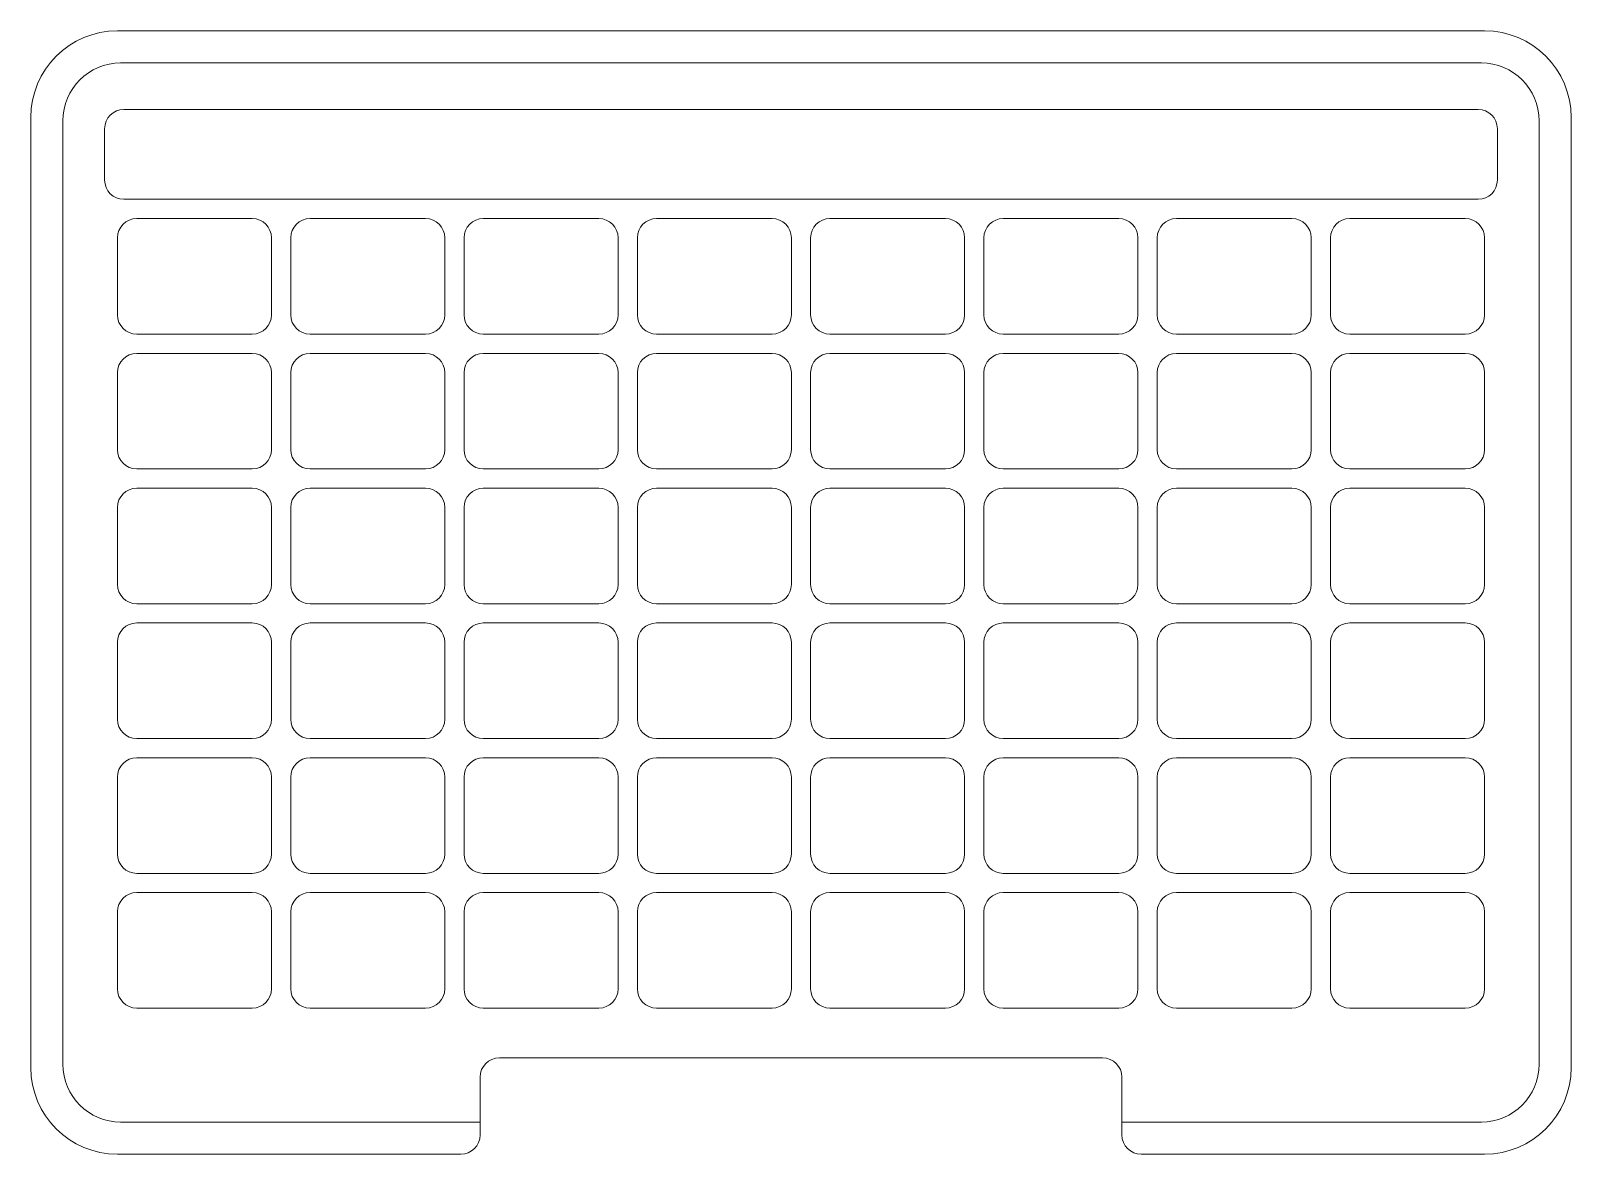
# Model space of a CAD drawing. Header units: millimetres. Extents: x -120 to 120, y -88 to 88.
import ezdxf

# ---------------------------------------------------------------- set-up
doc = ezdxf.new("R2010")
doc.units = ezdxf.units.MM

msp = doc.modelspace()

# ---------------------------------------------------------------- linework, layer by layer
at = {"color": 7, "linetype": 'Continuous', "lineweight": 15}
for p, q in [((106.5, 87.5), (-106.5, 87.5)), ((106, 82.5), (-106, 82.5)), ((105.5, 75.25), (-105.5, 75.25)), ((-120, 74), (-120, -74)), ((-115, 73.5), (-115, -73.5)), ((-108.5, 72.25), (-108.5, 64.25)), ((108.5, 64.25), (108.5, 72.25)), ((115, -73.5), (115, 73.5)), ((120, -74), (120, 74)), ((-105.5, 61.25), (105.5, 61.25)), ((-85.5, 58.25), (-103.5, 58.25)), ((-58.5, 58.25), (-76.5, 58.25)), ((-31.5, 58.25), (-49.5, 58.25)), ((-4.5, 58.25), (-22.5, 58.25)), ((4.5, 58.25), (22.5, 58.25)), ((31.5, 58.25), (49.5, 58.25)), ((58.5, 58.25), (76.5, 58.25)), ((85.5, 58.25), (103.5, 58.25)), ((-106.5, 55.25), (-106.5, 43.25)), ((-82.5, 43.25), (-82.5, 55.25)), ((-79.5, 55.25), (-79.5, 43.25)), ((-55.5, 43.25), (-55.5, 55.25)), ((-52.5, 55.25), (-52.5, 43.25)), ((-28.5, 43.25), (-28.5, 55.25)), ((-25.5, 55.25), (-25.5, 43.25)), ((-1.5, 43.25), (-1.5, 55.25)), ((1.5, 43.25), (1.5, 55.25)), ((25.5, 55.25), (25.5, 43.25)), ((28.5, 43.25), (28.5, 55.25)), ((52.5, 55.25), (52.5, 43.25)), ((55.5, 43.25), (55.5, 55.25)), ((79.5, 55.25), (79.5, 43.25)), ((82.5, 43.25), (82.5, 55.25)), ((106.5, 55.25), (106.5, 43.25)), ((-103.5, 40.25), (-85.5, 40.25)), ((-76.5, 40.25), (-58.5, 40.25)), ((-49.5, 40.25), (-31.5, 40.25)), ((-22.5, 40.25), (-4.5, 40.25)), ((22.5, 40.25), (4.5, 40.25)), ((49.5, 40.25), (31.5, 40.25)), ((76.5, 40.25), (58.5, 40.25)), ((103.5, 40.25), (85.5, 40.25)), ((-85.5, 37.25), (-103.5, 37.25)), ((-58.5, 37.25), (-76.5, 37.25)), ((-31.5, 37.25), (-49.5, 37.25)), ((-4.5, 37.25), (-22.5, 37.25)), ((4.5, 37.25), (22.5, 37.25)), ((31.5, 37.25), (49.5, 37.25)), ((58.5, 37.25), (76.5, 37.25)), ((85.5, 37.25), (103.5, 37.25)), ((-106.5, 34.25), (-106.5, 22.25)), ((-82.5, 22.25), (-82.5, 34.25)), ((-79.5, 34.25), (-79.5, 22.25)), ((-55.5, 22.25), (-55.5, 34.25)), ((-52.5, 34.25), (-52.5, 22.25)), ((-28.5, 22.25), (-28.5, 34.25)), ((-25.5, 34.25), (-25.5, 22.25)), ((-1.5, 22.25), (-1.5, 34.25)), ((1.5, 22.25), (1.5, 34.25)), ((25.5, 34.25), (25.5, 22.25)), ((28.5, 22.25), (28.5, 34.25)), ((52.5, 34.25), (52.5, 22.25)), ((55.5, 22.25), (55.5, 34.25)), ((79.5, 34.25), (79.5, 22.25)), ((82.5, 22.25), (82.5, 34.25)), ((106.5, 34.25), (106.5, 22.25)), ((-103.5, 19.25), (-85.5, 19.25)), ((-76.5, 19.25), (-58.5, 19.25)), ((-49.5, 19.25), (-31.5, 19.25)), ((-22.5, 19.25), (-4.5, 19.25)), ((22.5, 19.25), (4.5, 19.25)), ((49.5, 19.25), (31.5, 19.25)), ((76.5, 19.25), (58.5, 19.25)), ((103.5, 19.25), (85.5, 19.25)), ((-85.5, 16.25), (-103.5, 16.25)), ((-58.5, 16.25), (-76.5, 16.25)), ((-31.5, 16.25), (-49.5, 16.25)), ((-4.5, 16.25), (-22.5, 16.25)), ((4.5, 16.25), (22.5, 16.25)), ((31.5, 16.25), (49.5, 16.25)), ((58.5, 16.25), (76.5, 16.25)), ((85.5, 16.25), (103.5, 16.25)), ((-106.5, 13.25), (-106.5, 1.25)), ((-82.5, 1.25), (-82.5, 13.25)), ((-79.5, 13.25), (-79.5, 1.25)), ((-55.5, 1.25), (-55.5, 13.25)), ((-52.5, 13.25), (-52.5, 1.25)), ((-28.5, 1.25), (-28.5, 13.25)), ((-25.5, 13.25), (-25.5, 1.25)), ((-1.5, 1.25), (-1.5, 13.25)), ((1.5, 1.25), (1.5, 13.25)), ((25.5, 13.25), (25.5, 1.25)), ((28.5, 1.25), (28.5, 13.25)), ((52.5, 13.25), (52.5, 1.25)), ((55.5, 1.25), (55.5, 13.25)), ((79.5, 13.25), (79.5, 1.25)), ((82.5, 1.25), (82.5, 13.25)), ((106.5, 13.25), (106.5, 1.25)), ((-103.5, -1.75), (-85.5, -1.75)), ((-76.5, -1.75), (-58.5, -1.75)), ((-49.5, -1.75), (-31.5, -1.75)), ((-22.5, -1.75), (-4.5, -1.75)), ((22.5, -1.75), (4.5, -1.75)), ((49.5, -1.75), (31.5, -1.75)), ((76.5, -1.75), (58.5, -1.75)), ((103.5, -1.75), (85.5, -1.75)), ((-85.5, -4.75), (-103.5, -4.75)), ((-58.5, -4.75), (-76.5, -4.75)), ((-31.5, -4.75), (-49.5, -4.75)), ((-4.5, -4.75), (-22.5, -4.75)), ((4.5, -4.75), (22.5, -4.75)), ((31.5, -4.75), (49.5, -4.75)), ((58.5, -4.75), (76.5, -4.75)), ((85.5, -4.75), (103.5, -4.75)), ((-106.5, -7.75), (-106.5, -19.75)), ((-82.5, -19.75), (-82.5, -7.75)), ((-79.5, -7.75), (-79.5, -19.75)), ((-55.5, -19.75), (-55.5, -7.75)), ((-52.5, -7.75), (-52.5, -19.75)), ((-28.5, -19.75), (-28.5, -7.75)), ((-25.5, -7.75), (-25.5, -19.75)), ((-1.5, -19.75), (-1.5, -7.75)), ((1.5, -19.75), (1.5, -7.75)), ((25.5, -7.75), (25.5, -19.75)), ((28.5, -19.75), (28.5, -7.75)), ((52.5, -7.75), (52.5, -19.75)), ((55.5, -19.75), (55.5, -7.75)), ((79.5, -7.75), (79.5, -19.75)), ((82.5, -19.75), (82.5, -7.75)), ((106.5, -7.75), (106.5, -19.75)), ((-103.5, -22.75), (-85.5, -22.75)), ((-76.5, -22.75), (-58.5, -22.75)), ((-49.5, -22.75), (-31.5, -22.75)), ((-22.5, -22.75), (-4.5, -22.75)), ((22.5, -22.75), (4.5, -22.75)), ((49.5, -22.75), (31.5, -22.75)), ((76.5, -22.75), (58.5, -22.75)), ((103.5, -22.75), (85.5, -22.75)), ((-85.5, -25.75), (-103.5, -25.75)), ((-58.5, -25.75), (-76.5, -25.75)), ((-31.5, -25.75), (-49.5, -25.75)), ((-4.5, -25.75), (-22.5, -25.75)), ((4.5, -25.75), (22.5, -25.75)), ((31.5, -25.75), (49.5, -25.75)), ((58.5, -25.75), (76.5, -25.75)), ((85.5, -25.75), (103.5, -25.75)), ((-106.5, -28.75), (-106.5, -40.75)), ((-82.5, -40.75), (-82.5, -28.75)), ((-79.5, -28.75), (-79.5, -40.75)), ((-55.5, -40.75), (-55.5, -28.75)), ((-52.5, -28.75), (-52.5, -40.75)), ((-28.5, -40.75), (-28.5, -28.75)), ((-25.5, -28.75), (-25.5, -40.75)), ((-1.5, -40.75), (-1.5, -28.75)), ((1.5, -40.75), (1.5, -28.75)), ((25.5, -28.75), (25.5, -40.75)), ((28.5, -40.75), (28.5, -28.75)), ((52.5, -28.75), (52.5, -40.75)), ((55.5, -40.75), (55.5, -28.75)), ((79.5, -28.75), (79.5, -40.75)), ((82.5, -40.75), (82.5, -28.75)), ((106.5, -28.75), (106.5, -40.75)), ((-103.5, -43.75), (-85.5, -43.75)), ((-76.5, -43.75), (-58.5, -43.75)), ((-49.5, -43.75), (-31.5, -43.75)), ((-22.5, -43.75), (-4.5, -43.75)), ((22.5, -43.75), (4.5, -43.75)), ((49.5, -43.75), (31.5, -43.75)), ((76.5, -43.75), (58.5, -43.75)), ((103.5, -43.75), (85.5, -43.75)), ((-85.5, -46.75), (-103.5, -46.75)), ((-58.5, -46.75), (-76.5, -46.75)), ((-31.5, -46.75), (-49.5, -46.75)), ((-4.5, -46.75), (-22.5, -46.75)), ((4.5, -46.75), (22.5, -46.75)), ((31.5, -46.75), (49.5, -46.75)), ((58.5, -46.75), (76.5, -46.75)), ((85.5, -46.75), (103.5, -46.75)), ((-106.5, -49.75), (-106.5, -61.75)), ((-82.5, -61.75), (-82.5, -49.75)), ((-79.5, -49.75), (-79.5, -61.75)), ((-55.5, -61.75), (-55.5, -49.75)), ((-52.5, -49.75), (-52.5, -61.75)), ((-28.5, -61.75), (-28.5, -49.75)), ((-25.5, -49.75), (-25.5, -61.75)), ((-1.5, -61.75), (-1.5, -49.75)), ((1.5, -61.75), (1.5, -49.75)), ((25.5, -49.75), (25.5, -61.75)), ((28.5, -61.75), (28.5, -49.75)), ((52.5, -49.75), (52.5, -61.75)), ((55.5, -61.75), (55.5, -49.75)), ((79.5, -49.75), (79.5, -61.75)), ((82.5, -61.75), (82.5, -49.75)), ((106.5, -49.75), (106.5, -61.75)), ((-103.5, -64.75), (-85.5, -64.75)), ((-76.5, -64.75), (-58.5, -64.75)), ((-49.5, -64.75), (-31.5, -64.75)), ((-22.5, -64.75), (-4.5, -64.75)), ((22.5, -64.75), (4.5, -64.75)), ((49.5, -64.75), (31.5, -64.75)), ((76.5, -64.75), (58.5, -64.75)), ((103.5, -64.75), (85.5, -64.75)), ((47, -72.5), (-47, -72.5)), ((-50, -75.5), (-50, -84.5)), ((50, -84.5), (50, -75.5)), ((-106, -82.5), (-50, -82.5)), ((50, -82.5), (106, -82.5)), ((-106.5, -87.5), (-53, -87.5)), ((53, -87.5), (106.5, -87.5))]:
    msp.add_line(p, q, dxfattribs=at)
for centre, radius, start, end in [((-106.5, 74), 13.5, 90, 180), ((106.5, 74), 13.5, 0, 90), ((-106, 73.5), 9, 90, 180), ((106, 73.5), 9, 0, 90), ((-105.5, 72.25), 3, 90, 180), ((105.5, 72.25), 3, 0, 90), ((-105.5, 64.25), 3, 180, 270), ((105.5, 64.25), 3, 270, 0), ((-103.5, 55.25), 3, 90, 180), ((-85.5, 55.25), 3, 0, 90), ((-76.5, 55.25), 3, 90, 180), ((-58.5, 55.25), 3, 0, 90), ((-49.5, 55.25), 3, 90, 180), ((-31.5, 55.25), 3, 0, 90), ((-22.5, 55.25), 3, 90, 180), ((-4.5, 55.25), 3, 0, 90), ((4.5, 55.25), 3, 90, 180), ((22.5, 55.25), 3, 0, 90), ((31.5, 55.25), 3, 90, 180), ((49.5, 55.25), 3, 0, 90), ((58.5, 55.25), 3, 90, 180), ((76.5, 55.25), 3, 0, 90), ((85.5, 55.25), 3, 90, 180), ((103.5, 55.25), 3, 0, 90), ((-103.5, 43.25), 3, 180, 270), ((-85.5, 43.25), 3, 270, 0), ((-76.5, 43.25), 3, 180, 270), ((-58.5, 43.25), 3, 270, 0), ((-49.5, 43.25), 3, 180, 270), ((-31.5, 43.25), 3, 270, 0), ((-22.5, 43.25), 3, 180, 270), ((-4.5, 43.25), 3, 270, 0), ((4.5, 43.25), 3, 180, 270), ((22.5, 43.25), 3, 270, 0), ((31.5, 43.25), 3, 180, 270), ((49.5, 43.25), 3, 270, 0), ((58.5, 43.25), 3, 180, 270), ((76.5, 43.25), 3, 270, 0), ((85.5, 43.25), 3, 180, 270), ((103.5, 43.25), 3, 270, 0), ((-103.5, 34.25), 3, 90, 180), ((-85.5, 34.25), 3, 0, 90), ((-76.5, 34.25), 3, 90, 180), ((-58.5, 34.25), 3, 0, 90), ((-49.5, 34.25), 3, 90, 180), ((-31.5, 34.25), 3, 0, 90), ((-22.5, 34.25), 3, 90, 180), ((-4.5, 34.25), 3, 0, 90), ((4.5, 34.25), 3, 90, 180), ((22.5, 34.25), 3, 0, 90), ((31.5, 34.25), 3, 90, 180), ((49.5, 34.25), 3, 0, 90), ((58.5, 34.25), 3, 90, 180), ((76.5, 34.25), 3, 0, 90), ((85.5, 34.25), 3, 90, 180), ((103.5, 34.25), 3, 0, 90), ((-103.5, 22.25), 3, 180, 270), ((-85.5, 22.25), 3, 270, 0), ((-76.5, 22.25), 3, 180, 270), ((-58.5, 22.25), 3, 270, 0), ((-49.5, 22.25), 3, 180, 270), ((-31.5, 22.25), 3, 270, 0), ((-22.5, 22.25), 3, 180, 270), ((-4.5, 22.25), 3, 270, 0), ((4.5, 22.25), 3, 180, 270), ((22.5, 22.25), 3, 270, 0), ((31.5, 22.25), 3, 180, 270), ((49.5, 22.25), 3, 270, 0), ((58.5, 22.25), 3, 180, 270), ((76.5, 22.25), 3, 270, 0), ((85.5, 22.25), 3, 180, 270), ((103.5, 22.25), 3, 270, 0), ((-103.5, 13.25), 3, 90, 180), ((-85.5, 13.25), 3, 0, 90), ((-76.5, 13.25), 3, 90, 180), ((-58.5, 13.25), 3, 0, 90), ((-49.5, 13.25), 3, 90, 180), ((-31.5, 13.25), 3, 0, 90), ((-22.5, 13.25), 3, 90, 180), ((-4.5, 13.25), 3, 0, 90), ((4.5, 13.25), 3, 90, 180), ((22.5, 13.25), 3, 0, 90), ((31.5, 13.25), 3, 90, 180), ((49.5, 13.25), 3, 0, 90), ((58.5, 13.25), 3, 90, 180), ((76.5, 13.25), 3, 0, 90), ((85.5, 13.25), 3, 90, 180), ((103.5, 13.25), 3, 0, 90), ((-103.5, 1.25), 3, 180, 270), ((-85.5, 1.25), 3, 270, 0), ((-76.5, 1.25), 3, 180, 270), ((-58.5, 1.25), 3, 270, 0), ((-49.5, 1.25), 3, 180, 270), ((-31.5, 1.25), 3, 270, 0), ((-22.5, 1.25), 3, 180, 270), ((-4.5, 1.25), 3, 270, 0), ((4.5, 1.25), 3, 180, 270), ((22.5, 1.25), 3, 270, 0), ((31.5, 1.25), 3, 180, 270), ((49.5, 1.25), 3, 270, 0), ((58.5, 1.25), 3, 180, 270), ((76.5, 1.25), 3, 270, 0), ((85.5, 1.25), 3, 180, 270), ((103.5, 1.25), 3, 270, 0), ((-103.5, -7.75), 3, 90, 180), ((-85.5, -7.75), 3, 0, 90), ((-76.5, -7.75), 3, 90, 180), ((-58.5, -7.75), 3, 0, 90), ((-49.5, -7.75), 3, 90, 180), ((-31.5, -7.75), 3, 0, 90), ((-22.5, -7.75), 3, 90, 180), ((-4.5, -7.75), 3, 0, 90), ((4.5, -7.75), 3, 90, 180), ((22.5, -7.75), 3, 0, 90), ((31.5, -7.75), 3, 90, 180), ((49.5, -7.75), 3, 0, 90), ((58.5, -7.75), 3, 90, 180), ((76.5, -7.75), 3, 0, 90), ((85.5, -7.75), 3, 90, 180), ((103.5, -7.75), 3, 0, 90), ((-103.5, -19.75), 3, 180, 270), ((-85.5, -19.75), 3, 270, 0), ((-76.5, -19.75), 3, 180, 270), ((-58.5, -19.75), 3, 270, 0), ((-49.5, -19.75), 3, 180, 270), ((-31.5, -19.75), 3, 270, 0), ((-22.5, -19.75), 3, 180, 270), ((-4.5, -19.75), 3, 270, 0), ((4.5, -19.75), 3, 180, 270), ((22.5, -19.75), 3, 270, 0), ((31.5, -19.75), 3, 180, 270), ((49.5, -19.75), 3, 270, 0), ((58.5, -19.75), 3, 180, 270), ((76.5, -19.75), 3, 270, 0), ((85.5, -19.75), 3, 180, 270), ((103.5, -19.75), 3, 270, 0), ((-103.5, -28.75), 3, 90, 180), ((-85.5, -28.75), 3, 0, 90), ((-76.5, -28.75), 3, 90, 180), ((-58.5, -28.75), 3, 0, 90), ((-49.5, -28.75), 3, 90, 180), ((-31.5, -28.75), 3, 0, 90), ((-22.5, -28.75), 3, 90, 180), ((-4.5, -28.75), 3, 0, 90), ((4.5, -28.75), 3, 90, 180), ((22.5, -28.75), 3, 0, 90), ((31.5, -28.75), 3, 90, 180), ((49.5, -28.75), 3, 0, 90), ((58.5, -28.75), 3, 90, 180), ((76.5, -28.75), 3, 0, 90), ((85.5, -28.75), 3, 90, 180), ((103.5, -28.75), 3, 0, 90), ((-103.5, -40.75), 3, 180, 270), ((-85.5, -40.75), 3, 270, 0), ((-76.5, -40.75), 3, 180, 270), ((-58.5, -40.75), 3, 270, 0), ((-49.5, -40.75), 3, 180, 270), ((-31.5, -40.75), 3, 270, 0), ((-22.5, -40.75), 3, 180, 270), ((-4.5, -40.75), 3, 270, 0), ((4.5, -40.75), 3, 180, 270), ((22.5, -40.75), 3, 270, 0), ((31.5, -40.75), 3, 180, 270), ((49.5, -40.75), 3, 270, 0), ((58.5, -40.75), 3, 180, 270), ((76.5, -40.75), 3, 270, 0), ((85.5, -40.75), 3, 180, 270), ((103.5, -40.75), 3, 270, 0), ((-103.5, -49.75), 3, 90, 180), ((-85.5, -49.75), 3, 0, 90), ((-76.5, -49.75), 3, 90, 180), ((-58.5, -49.75), 3, 0, 90), ((-49.5, -49.75), 3, 90, 180), ((-31.5, -49.75), 3, 0, 90), ((-22.5, -49.75), 3, 90, 180), ((-4.5, -49.75), 3, 0, 90), ((4.5, -49.75), 3, 90, 180), ((22.5, -49.75), 3, 0, 90), ((31.5, -49.75), 3, 90, 180), ((49.5, -49.75), 3, 0, 90), ((58.5, -49.75), 3, 90, 180), ((76.5, -49.75), 3, 0, 90), ((85.5, -49.75), 3, 90, 180), ((103.5, -49.75), 3, 0, 90), ((-103.5, -61.75), 3, 180, 270), ((-85.5, -61.75), 3, 270, 0), ((-76.5, -61.75), 3, 180, 270), ((-58.5, -61.75), 3, 270, 0), ((-49.5, -61.75), 3, 180, 270), ((-31.5, -61.75), 3, 270, 0), ((-22.5, -61.75), 3, 180, 270), ((-4.5, -61.75), 3, 270, 0), ((4.5, -61.75), 3, 180, 270), ((22.5, -61.75), 3, 270, 0), ((31.5, -61.75), 3, 180, 270), ((49.5, -61.75), 3, 270, 0), ((58.5, -61.75), 3, 180, 270), ((76.5, -61.75), 3, 270, 0), ((85.5, -61.75), 3, 180, 270), ((103.5, -61.75), 3, 270, 0), ((-106.5, -74), 13.5, 180, 270), ((-106, -73.5), 9, 180, 270), ((-47, -75.5), 3, 90, 180), ((47, -75.5), 3, 0, 90), ((106, -73.5), 9, 270, 0), ((106.5, -74), 13.5, 270, 0), ((-53, -84.5), 3, 270, 0), ((53, -84.5), 3, 180, 270)]:
    msp.add_arc(centre, radius, start, end, dxfattribs=at)

doc.saveas('drawing.dxf')
